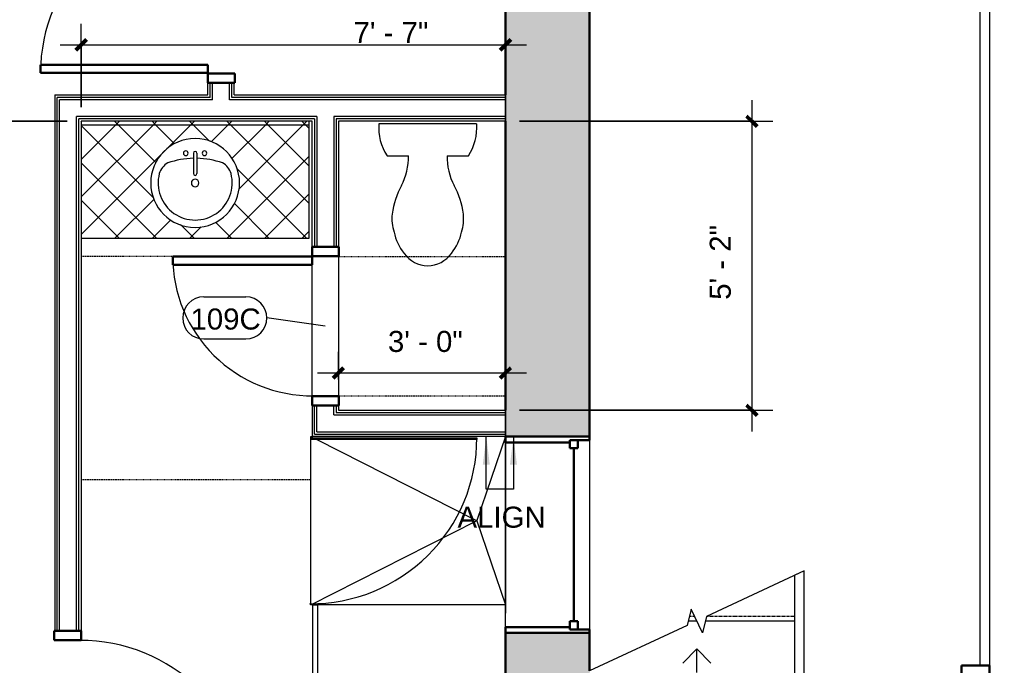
# Model space of a CAD drawing. Header units: inches. Extents: x -1287 to 1590, y -3558 to 989.
# Drawn here: x -876 to -668.5, y -723.2 to -584.9 of the extents above; entities that cross this region are included whole.
import ezdxf

# ---------------------------------------------------------------- set-up
doc = ezdxf.new("R2010")
doc.units = ezdxf.units.IN
doc.header["$MEASUREMENT"] = 0
doc.linetypes.add('Dash', pattern=[0.25, 0.125, -0.125])
doc.linetypes.add('Overhead 1_16_', pattern=[0.101562, 0.0625, -0.039062])
for name, color, linetype, lineweight in [('A-ANNO-DIMS', 211, 'Continuous', 9), ('A-ANNO-DIMS-48', 211, 'Continuous', 9), ('A-ANNO-NOTE', 131, 'Continuous', 9), ('A-COLS', 52, 'Continuous', 18), ('A-DOOR', 31, 'Continuous', 18), ('A-DOOR-FRAM', 31, 'Continuous', 30), ('A-DOOR-IDEN', 31, 'Continuous', 9), ('A-FLOR', 192, 'Continuous', 18), ('A-FLOR-HRAL', 11, 'Continuous', 18), ('A-GENM', 13, 'Continuous', 9), ('A-GLAZ', 151, 'Continuous', 18), ('A-GLAZ-CURT', 52, 'Continuous', 9), ('A-WALL', 113, 'Continuous', 18), ('A-WALL-PATT', 111, 'Continuous', 18), ('I-WALL', 2, 'Continuous', 18), ('P-SANR-FIXT', 6, 'Continuous', 9), ('Q-CASE', 31, 'Continuous', 9), ('S-STRS', 31, 'Continuous', 18), ('S-STRS-ANNO', 31, 'Continuous', 9), ('S-STRS-MBND', 31, 'Continuous', 18)]:
    doc.layers.add(name, color=color, linetype=linetype, lineweight=lineweight)
doc.styles.add('Swis721 Lt BT', font='swissl.ttf', dxfattribs={"height": 4.5})
doc.styles.add('Swis721 Lt BT_1', font='swissl.ttf', dxfattribs={"height": 0.09375})
doc.dimstyles.new('OTJ_-_3_32__Linear', dxfattribs={"dimscale": 12, "dimtxt": 4.748918, "dimasz": 0.1875, "dimexe": 0.375, "dimexo": 0.25, "dimgap": 0.25, "dimtad": 1, "dimdec": 1, "dimrnd": 0.5, "dimzin": 3, "dimdsep": 46, "dimlunit": 4, "dimtxsty": 'Swis721 Lt BT', "dimblk1": 'OBLIQUE', "dimblk2": 'OBLIQUE', "dimsah": 1, "dimcen": 0.09, "dimdle": 0.375, "dimazin": 0, "dimtfac": 1, "dimtdec": 4, "dimtix": 1, "dimtmove": 0, "dimatfit": 3, "dimfxl": 1, "dimtvp": 1, "dimtfill": 1, "dimfrac": 2, "dimtolj": 1, "dimtzin": 0, "dimarcsym": 2})
doc.dimstyles.new('OTJ_-_3_32__Linear__1_2__Tolerance', dxfattribs={"dimscale": 12, "dimtxt": 4.748918, "dimasz": 0.1875, "dimexe": 0.375, "dimexo": 0.25, "dimgap": 0.25, "dimtad": 1, "dimdec": 1, "dimrnd": 0.5, "dimzin": 3, "dimdsep": 46, "dimlunit": 4, "dimtxsty": 'Swis721 Lt BT', "dimblk1": 'OBLIQUE', "dimblk2": 'OBLIQUE', "dimsah": 1, "dimcen": 0.09, "dimdle": 0.375, "dimazin": 0, "dimtfac": 1, "dimtdec": 4, "dimtix": 1, "dimtmove": 0, "dimatfit": 3, "dimfxl": 1, "dimtvp": 1, "dimfrac": 2, "dimtolj": 1, "dimtzin": 0, "dimarcsym": 2})
doc.dimstyles.new('OTJ_-_3_32__Linear__1_2__Tolerance_1', dxfattribs={"dimscale": 12, "dimtxt": 4.748918, "dimasz": 0.1875, "dimexe": 0.375, "dimexo": 0.25, "dimgap": 0.25, "dimtad": 1, "dimdec": 1, "dimrnd": 0.5, "dimzin": 3, "dimdsep": 46, "dimlunit": 4, "dimtxsty": 'Swis721 Lt BT', "dimblk1": 'OBLIQUE', "dimblk2": 'OBLIQUE', "dimsah": 1, "dimcen": 0.09, "dimdle": 0.375, "dimazin": 0, "dimtfac": 1, "dimtdec": 4, "dimtix": 1, "dimtmove": 2, "dimatfit": 3, "dimfxl": 1, "dimtvp": 1, "dimfrac": 2, "dimtolj": 1, "dimtzin": 0, "dimarcsym": 2})
pattern_1 = [(45, (815.549, 606.719), (-4.006467, 4.006467), []), (135, (815.549, 606.719), (-4.006467, -4.006467), [])]

# ---------------------------------------------------------------- blocks, each defined once
blk = doc.blocks.new('Double Hung - balcony windows 3_ 6_-6827319-1st Floor Construction')
at = {"layer": 'A-GLAZ', "color": 8, "lineweight": 30}
for p, q in [((-21, 9), (-20.25, 9)), ((-20.25, 4.75), (-20.25, 9)), ((20.25, 4.75), (20.25, 9)), ((21, 9), (20.25, 9)), ((-20.25, 6.5), (-20.25, 4.75)), ((-20.25, 6.5), (-18.5, 6.5)), ((-18.5, 6.5), (-18.5, 4.75)), ((18.5, 6.5), (18.5, 4.75)), ((20.25, 6.5), (18.5, 6.5)), ((20.25, 6.5), (20.25, 4.75)), ((-20.25, 4.75), (-18.5, 4.75)), ((-20.25, 4.75), (-19.75, 4.75)), ((-19.75, -9), (-19.75, 4.75)), ((-18.5, 5.625), (18.5, 5.625)), ((20.25, 4.75), (18.5, 4.75)), ((19.75, 4.75), (20.25, 4.75)), ((19.75, 4.75), (19.75, -9)), ((-19.75, -9), (-21, -9)), ((19.75, -9), (21, -9))]:
    blk.add_line(p, q, dxfattribs=at)
blk = doc.blocks.new('Single Flush - D1 3_ X 8_-8250001-1st Floor Construction')
at = {"layer": 'A-DOOR', "lineweight": 30}
for p, q in [((16.15625, -2.8125), (17.90625, -2.8125)), ((16.15625, -38.625), (16.15625, -2.8125)), ((17.90625, -2.8125), (17.90625, -38.625)), ((17.90625, -38.625), (16.15625, -38.625))]:
    blk.add_line(p, q, dxfattribs=at)
at = {"layer": 'A-DOOR', "lineweight": 9}
blk.add_arc((17.90625, -2.8125), 35.8125, 179.5, 270, dxfattribs=at)
at = {"layer": 'A-DOOR-FRAM'}
for p, q in [((-20, 2.9375), (-20, -2.8125)), ((-20, 2.9375), (-18, 2.9375)), ((-18, 2.9375), (-18, -2.8125)), ((18.000004, 2.9375), (18.000004, -2.8125)), ((18.000004, 2.9375), (20.000004, 2.9375)), ((20.000004, 2.9375), (20.000004, -2.8125)), ((-20, -2.8125), (-18, -2.8125)), ((18.000004, -2.8125), (20.000004, -2.8125))]:
    blk.add_line(p, q, dxfattribs=at)
blk = doc.blocks.new('Single Flush - D2 3_ X 8_-8252890-1st Floor Construction')
at = {"layer": 'A-DOOR', "lineweight": 30}
for p, q in [((16.15625, 38.625), (16.15625, 2.8125)), ((17.90625, 38.625), (16.15625, 38.625)), ((17.90625, 2.8125), (17.90625, 38.625)), ((16.15625, 2.8125), (17.90625, 2.8125))]:
    blk.add_line(p, q, dxfattribs=at)
at = {"layer": 'A-DOOR', "lineweight": 9}
blk.add_arc((17.90625, 2.8125), 35.8125, 90, 180.5, dxfattribs=at)
at = {"layer": 'A-DOOR-FRAM'}
for p, q in [((-20, -2.9375), (-20, 2.8125)), ((-20, 2.8125), (-18, 2.8125)), ((-18, -2.9375), (-18, 2.8125)), ((18.000004, -2.9375), (18.000004, 2.8125)), ((18.000004, 2.8125), (20.000004, 2.8125)), ((20.000004, -2.9375), (20.000004, 2.8125)), ((-20, -2.9375), (-18, -2.9375)), ((18.000004, -2.9375), (20.000004, -2.9375))]:
    blk.add_line(p, q, dxfattribs=at)
blk = doc.blocks.new('Top Rail Type - Top Rail_Internal_-V18-1st Floor Construction')
at = {"layer": 'A-FLOR-HRAL', "lineweight": 9}
for p, q in [((-708.17, -702.93), (-710.17, -703.86)), ((-708.17, -768.63), (-708.17, -702.93)), ((-710.17, -768.63), (-710.17, -703.86)), ((-710.17, -768.63), (-708.17, -768.63))]:
    blk.add_line(p, q, dxfattribs=at)
blk = doc.blocks.new('CW-Single Glass Door - Type 1-7038964-1st Floor Construction')
at = {"layer": 'A-DOOR'}
for p, q in [((-17.75, 35.875), (-17.375, 35.875)), ((-17.75, 0.375), (-17.75, 35.875)), ((-17.375, 35.875), (-17.375, 0.375)), ((-17.375, 0.375), (-17.75, 0.375))]:
    blk.add_line(p, q, dxfattribs=at)
at = {"layer": 'A-DOOR', "lineweight": 9}
blk.add_arc((-17.75, 0.375), 35.5, 359.5, 90, dxfattribs=at)
blk = doc.blocks.new('System Panel - Glazed-7062502-1st Floor Construction')
at = {"layer": 'A-GLAZ-CURT', "lineweight": 18}
for p, q in [((-36.87, 1.75), (36.87, 1.75)), ((-36.87, 0.75), (-36.87, 1.75)), ((36.87, 0.75), (-36.87, 0.75)), ((36.87, 0.75), (36.87, 1.75))]:
    blk.add_line(p, q, dxfattribs=at)
blk = doc.blocks.new('P-Toilet-Floor-3D - Floor Mount-7330913-1st Floor Construction')
at = {"layer": 'P-SANR-FIXT'}
for p, q in [((10.46, -1.47), (-10.46, -1.47)), ((-8.7, -8.31), (-4.13, -8.31)), ((4.13, -8.31), (8.7, -8.31))]:
    blk.add_line(p, q, dxfattribs=at)
for centre, radius, start, end in [((0.69, -2.25), 11.19, 176.0012, 212.8527), ((-0.69, -2.25), 11.19, 327.1473, 3.9988), ((-17.85, -8.46), 13.72, 332.9997, 0.6089), ((17.85, -8.46), 13.72, 179.3911, 207.0003), ((9.41, -22.94), 17.16, 151.2397, 172.7867), ((-9.41, -22.94), 17.16, 7.2133, 28.7603), ((0.88, -21.86), 8.56, 172.7867, 198.8936), ((-0.88, -21.86), 8.56, 341.1064, 7.2133), ((2.68, -22.72), 10.08, 190.9157, 219.9319), ((-2.68, -22.72), 10.08, 320.0681, 349.0843), ((0.18, -25.42), 6.45, 215.8378, 268.4031), ((-0.18, -25.42), 6.45, 271.5969, 324.1622)]:
    blk.add_arc(centre, radius, start, end, dxfattribs=at)
blk = doc.blocks.new('Single Flush - D2 2_6_ X 8_-8253025-1st Floor Construction')
at = {"layer": 'A-DOOR', "lineweight": 30}
for p, q in [((13.16, 32.62), (13.16, 2.81)), ((14.91, 32.62), (13.16, 32.62)), ((14.91, 2.81), (14.91, 32.62)), ((13.16, 2.81), (14.91, 2.81))]:
    blk.add_line(p, q, dxfattribs=at)
at = {"layer": 'A-DOOR', "lineweight": 9}
blk.add_arc((14.91, 2.81), 29.81, 90, 180.5, dxfattribs=at)
at = {"layer": 'A-DOOR-FRAM'}
for p, q in [((-17, -2.94), (-17, 2.81)), ((-17, 2.81), (-15, 2.81)), ((-15, -2.94), (-15, 2.81)), ((15, -2.94), (15, 2.81)), ((15, 2.81), (17, 2.81)), ((17, -2.94), (17, 2.81)), ((-17, -2.94), (-15, -2.94)), ((15, -2.94), (17, -2.94))]:
    blk.add_line(p, q, dxfattribs=at)
at = {"layer": 'A-GENM', "linetype": 'Dash'}
for p, q in [((-32.91, 3.06), (-32.91, 52.21)), ((14.91, 2.81), (14.91, 52.21)), ((14.87, 2.81), (14.91, 2.81)), ((-14.91, -2.81), (-14.91, -38.56)), ((14.87, -2.81), (14.91, -2.81)), ((14.91, -2.81), (14.91, -38.56))]:
    blk.add_line(p, q, dxfattribs=at)
blk = doc.blocks.new('C-Counter Top - ADJ HEIGHT-V37-1st Floor Construction')
at = {"layer": 'Q-CASE'}
h = blk.add_hatch(dxfattribs=at)
h.set_pattern_fill('FP_14', color=256, style=0, pattern_type=2)
h.set_pattern_definition(pattern_1)
h.paths.add_polyline_path([(-47.26, -0.75), (1.51, -0.75), (1.51, 0), (-47.26, 0)], flags=0)
h = blk.add_hatch(dxfattribs=at)
h.set_pattern_fill('FP_14', color=256, style=0, pattern_type=2)
h.set_pattern_definition(pattern_1)
h.paths.add_polyline_path([(-47.26, -25), (1.51, -25), (1.51, -0.75), (-47.26, -0.75), (-47.26, -24.24)], flags=0)
h.paths.add_polyline_path([(-22.88, -22.7), (-24.99, -22.46), (-27, -21.76), (-28.8, -20.63), (-30.31, -19.12), (-31.44, -17.32), (-32.14, -15.32), (-32.38, -13.2), (-32.14, -11.09), (-31.44, -9.08), (-30.31, -7.28), (-28.8, -5.77), (-27, -4.64), (-24.99, -3.94), (-22.88, -3.7), (-20.76, -3.94), (-18.76, -4.64), (-16.96, -5.77), (-15.45, -7.28), (-14.32, -9.08), (-13.62, -11.09), (-13.38, -13.2), (-13.62, -15.32), (-14.32, -17.32), (-15.45, -19.12), (-16.96, -20.63), (-18.76, -21.76), (-20.76, -22.46)], flags=0)
for p, q in [((1.51, -0.75), (1.51, 0)), ((-47.26, -0.75), (1.51, -0.75)), ((1.51, -25), (1.51, -0.75)), ((-47.26, -25), (1.51, -25))]:
    blk.add_line(p, q, dxfattribs=at)
blk = doc.blocks.new('Sink Vanity-Round - 19_ x 19_-6996918-1st Floor Construction')
at = {"layer": 'P-SANR-FIXT'}
for p, q in [((3.43, -9.73), (3.43, -5.36)), ((4.18, -9.73), (4.18, -5.36))]:
    blk.add_line(p, q, dxfattribs=at)
for centre, radius, start, end in [((3.81, -3.35), 9.5, 90, 270), ((3.81, -3.35), 7.93, 345.3071, 194.6929), ((3.81, -3.35), 9.5, 270, 90), ((3.81, -3.35), 0.812, 0, 180), ((3.81, -3.35), 0.812, 180, 0), ((0.05, -4.11), 4.12, 197.8096, 239.2073), ((3.81, -5.36), 0.375, 0, 180), ((7.56, -4.11), 4.12, 300.7927, 342.1904), ((3.81, 9.17), 17.81, 250.7914, 268.7933), ((3.81, 9.17), 17.81, 271.2067, 289.2086), ((1.81, -9.73), 0.5, 0, 180), ((1.81, -9.73), 0.5, 180, 0), ((3.81, -9.73), 0.375, 180, 0), ((5.81, -9.73), 0.5, 0, 180), ((5.81, -9.73), 0.5, 180, 0)]:
    blk.add_arc(centre, radius, start, end, dxfattribs=at)
blk = doc.blocks.new('Shower Floor - Shower Floor-7572832-1st Floor Construction')
at = {"layer": 'P-SANR-FIXT'}
for p, q in [((18.09, 0), (18.09, -40.25)), ((-17.91, 0), (0.07, -6.12)), ((0.12, -6.12), (18.09, 0)), ((-17.28, -40.39), (0.07, -6.17)), ((0.09, -6.12), (0.07, -6.12)), ((0.09, -6.12), (0.07, -6.17)), ((0.12, -6.12), (0.07, -6.12)), ((0.07, -6.12), (0.07, -6.17)), ((0.07, -6.17), (0.12, -6.17)), ((0.09, -6.12), (0.12, -6.12)), ((0.09, -6.12), (0.12, -6.17)), ((0.12, -6.17), (0.12, -6.12)), ((18.09, -41.63), (0.12, -6.17)), ((-17.91, -41.63), (-17.66, -41.13)), ((-17.91, -41.63), (-17.91, -41.38)), ((18.09, -41.25), (18.09, -41.63)), ((-17.66, -41.63), (-17.91, -41.63)), ((18.09, -41.63), (-17.28, -41.63))]:
    blk.add_line(p, q, dxfattribs=at)
blk = doc.blocks.new('Top Rail Type - Top Rail_Internal_-8311756-1st Floor Construction')
at = {"layer": 'A-FLOR-HRAL', "lineweight": 9}
blk.add_line((-668.48, -549.19), (-668.48, -723.19), dxfattribs=at)
blk = doc.blocks.new('Top Rail Type - Top Rail_Internal_-V88-1st Floor Construction')
at = {"layer": 'A-FLOR-HRAL', "lineweight": 9}
blk.add_line((-668.48, -549.19), (-668.48, -723.19), dxfattribs=at)
blk = doc.blocks.new('Door Tag - Door Tag-41184-1st Floor Construction')
at = {"layer": 'A-DOOR-IDEN'}
for p, q in [((-0.09375, 0.09375), (0.09375, 0.09375)), ((-0.09375, -0.09375), (0.09375, -0.09375))]:
    blk.add_line(p, q, dxfattribs=at)
for centre, start, end in [((-0.09375, 0), 90, 270), ((0.09375, 0), 270, 90)]:
    blk.add_arc(centre, 0.09375, start, end, dxfattribs=at)
blk = doc.blocks.new('DIMBLOCK38-1st Floor Construction')
at = {"layer": 'A-ANNO-DIMS-48'}
for p, q in [((-807.79, -661.98), (-807.79, -656.07)), ((-772.04, -661.98), (-772.04, -656.07)), ((-812.29, -660.57), (-767.54, -660.57)), ((-807.79, -660.57), (-807.79, -661.98)), ((-772.04, -660.57), (-772.04, -661.98))]:
    blk.add_line(p, q, dxfattribs=at)
at = {"layer": 'A-ANNO-DIMS-48', "lineweight": 50}
for p, q in [((-807.79, -660.57), (-806.67, -659.45)), ((-772.04, -660.57), (-770.92, -659.45)), ((-807.79, -660.57), (-808.92, -661.7)), ((-772.04, -660.57), (-773.17, -661.7))]:
    blk.add_line(p, q, dxfattribs=at)
at = {"layer": 'A-ANNO-DIMS-48', "color": 0, "insert": (-797.19, -651.57), "char_height": 4.5, "width": 17.4579, "attachment_point": 1, "line_spacing_factor": 1.005062, "style": 'Swis721 Lt BT'}
blk.add_mtext('3\' - 0"', dxfattribs=at)
blk = doc.blocks.new('_Oblique')
at = {"color": 0, "linetype": 'ByBlock', "lineweight": -2}
blk.add_line((-0.5, -0.5), (0.5, 0.5), dxfattribs=at)
blk = doc.blocks.new('DIMBLOCK39-1st Floor Construction')
at = {"layer": 'A-ANNO-DIMS-48'}
for p, q in [((-862.81, -603.72), (-862.81, -585.88)), ((-772.04, -711.94), (-772.04, -585.88)), ((-867.31, -590.38), (-767.54, -590.38)), ((-862.81, -590.38), (-862.81, -603.72)), ((-772.04, -590.38), (-772.04, -711.94))]:
    blk.add_line(p, q, dxfattribs=at)
at = {"layer": 'A-ANNO-DIMS-48', "lineweight": 50}
for p, q in [((-862.81, -590.38), (-861.69, -589.25)), ((-772.04, -590.38), (-770.92, -589.25)), ((-862.81, -590.38), (-863.94, -591.5)), ((-772.04, -590.38), (-773.17, -591.5))]:
    blk.add_line(p, q, dxfattribs=at)
at = {"layer": 'A-ANNO-DIMS-48', "color": 0, "insert": (-804.55, -585.49), "char_height": 4.5, "width": 17.4579, "attachment_point": 1, "line_spacing_factor": 1.005062, "style": 'Swis721 Lt BT'}
blk.add_mtext('7\' - 7"', dxfattribs=at)
blk = doc.blocks.new('Align symbol - U shaped 2016 - symbol_align 01-7831498-1st Floor Construction')
at = {"layer": 'A-ANNO-NOTE'}
for points in [[(-0.0156, 0.125), (0.0156, 0.125), (0, 0)], [(0.1055, 0.125), (0.1367, 0.125), (0.1211, 0)]]:
    blk.add_hatch(color=256, dxfattribs=at).paths.add_polyline_path(points, flags=0)
for p, q in [((0, 0.2344), (0.1211, 0.2344)), ((0, 0), (0, 0.2344)), ((0.1211, 0.2344), (0.1211, 0))]:
    blk.add_line(p, q, dxfattribs=at)
at = {"layer": 'A-ANNO-NOTE', "insert": (0.2493, 0.3122), "char_height": 0.09375, "width": 0.4545, "attachment_point": 1, "rotation": 180, "style": 'Swis721 Lt BT_1'}
blk.add_mtext('ALIGN', dxfattribs=at)
blk = doc.blocks.new('DIMBLOCK52-1st Floor Construction')
at = {"layer": 'A-ANNO-DIMS-48'}
for p, q in [((-894.5, -602.22), (-894.5, -788.43)), ((-865.81, -606.72), (-899, -606.72)), ((-894.5, -606.72), (-865.81, -606.72)), ((-865.81, -783.93), (-899, -783.93)), ((-894.5, -783.93), (-865.81, -783.93))]:
    blk.add_line(p, q, dxfattribs=at)
at = {"layer": 'A-ANNO-DIMS-48', "lineweight": 50}
for p, q in [((-894.5, -606.72), (-895.63, -605.59)), ((-894.5, -606.72), (-893.38, -607.84)), ((-894.5, -783.93), (-895.63, -782.8)), ((-894.5, -783.93), (-893.38, -785.05))]:
    blk.add_line(p, q, dxfattribs=at)
at = {"layer": 'A-ANNO-DIMS-48', "color": 0, "insert": (-903.51, -704.26), "char_height": 4.5, "width": 21.438, "attachment_point": 1, "rotation": 90, "line_spacing_factor": 1.005062, "style": 'Swis721 Lt BT', "bg_fill": 3, "box_fill_scale": 1.25, "bg_fill_color": 256, "bg_fill_true_color": 13158600, "bg_fill_transparency": 0}
blk.add_mtext('14\' - 9"', dxfattribs=at)
blk = doc.blocks.new('DIMBLOCK53-1st Floor Construction')
at = {"layer": 'A-ANNO-DIMS-48'}
for p, q in [((-719.34, -602.22), (-719.34, -673.06)), ((-769.04, -606.72), (-714.84, -606.72)), ((-719.34, -606.72), (-769.04, -606.72)), ((-769.04, -668.56), (-714.84, -668.56)), ((-719.34, -668.56), (-769.04, -668.56))]:
    blk.add_line(p, q, dxfattribs=at)
at = {"layer": 'A-ANNO-DIMS-48', "lineweight": 50}
for p, q in [((-719.34, -606.72), (-720.46, -605.59)), ((-719.34, -606.72), (-718.21, -607.84)), ((-719.34, -668.56), (-720.46, -667.44)), ((-719.34, -668.56), (-718.21, -669.69))]:
    blk.add_line(p, q, dxfattribs=at)
at = {"layer": 'A-ANNO-DIMS-48', "color": 0, "insert": (-728.35, -644.91), "char_height": 4.5, "width": 17.4579, "attachment_point": 1, "rotation": 90, "line_spacing_factor": 1.005062, "style": 'Swis721 Lt BT', "bg_fill": 3, "box_fill_scale": 1.25, "bg_fill_color": 256, "bg_fill_true_color": 13158600, "bg_fill_transparency": 0}
blk.add_mtext('5\' - 2"', dxfattribs=at)

msp = doc.modelspace()

# ---------------------------------------------------------------- hatches: boundary and pattern name
at = {"layer": 'A-WALL-PATT'}
h = msp.add_hatch(color=250, dxfattribs=at)
h.paths.add_polyline_path([(-772.04, -1262.19), (-754.04, -1262.19), (-754.04, -1160.48), (-772.04, -1160.48), (-772.04, -1256.19)], flags=0)
h.paths.add_polyline_path([(-772.04, -1120.48), (-754.04, -1120.48), (-754.04, -1093.3), (-772.04, -1093.3), (-772.04, -1117.8)], flags=0)
h.paths.add_polyline_path([(-772.04, -1053.3), (-754.04, -1053.3), (-754.04, -1004.19), (-772.04, -1004.19), (-772.04, -1052.45)], flags=0)
h.paths.add_polyline_path([(-754.04, -962.19), (-754.04, -860.19), (-772.04, -860.19), (-772.04, -962.19)], flags=0)
h.paths.add_polyline_path([(-754.04, -818.19), (-754.04, -716.19), (-772.04, -716.19), (-772.04, -818.19)], flags=0)
h.paths.add_polyline_path([(-772.04, -674.19), (-754.04, -674.19), (-754.04, -571), (-772.04, -571), (-772.04, -673.69)], flags=0)
h.paths.add_polyline_path([(-772.04, -530.75), (-754.04, -530.75), (-754.04, -428.19), (-772.04, -428.19), (-772.04, -508.99)], flags=0)
h.paths.add_polyline_path([(-754.04, -386.19), (-754.04, -278.19), (-772.04, -278.19), (-772.04, -386.19)], flags=0)
h.paths.add_polyline_path([(-772.04, -236.19), (-754.04, -236.19), (-754.04, -128.75), (-772.04, -128.75), (-772.04, -226.52)], flags=0)
h.paths.add_polyline_path([(-772.04, -88.75), (-754.04, -88.75), (-754.04, 16.25), (-772.04, 16.25), (-772.04, -72.84)], flags=0)

# ---------------------------------------------------------------- linework, layer by layer
at = {"layer": 'A-COLS', "color": 8, "lineweight": 30}
for p, q in [((-674.48, -729.19), (-674.48, -723.19)), ((-674.48, -723.19), (-668.48, -723.19)), ((-668.48, -729.19), (-668.48, -723.19))]:
    msp.add_line(p, q, dxfattribs=at)
at = {"layer": 'A-DOOR-IDEN'}
msp.add_line((-810.61, -650.56), (-823.09, -648.79), dxfattribs=at)
at = {"layer": 'A-FLOR'}
msp.add_line((-670.48, -723.19), (-670.48, -549.19), dxfattribs=at)
at = {"layer": 'A-WALL', "color": 8, "lineweight": 30}
for p, q in [((-772.04, -601.09), (-772.04, -571)), ((-754.04, -674.19), (-754.04, -571)), ((-772.04, -668.56), (-772.04, -606.72)), ((-754.04, -674.19), (-772.04, -674.19)), ((-754.04, -716.19), (-772.04, -716.19)), ((-772.04, -716.19), (-772.04, -783.93)), ((-754.04, -716.19), (-754.04, -724.32))]:
    msp.add_line(p, q, dxfattribs=at)
at = {"layer": 'A-WALL'}
for p, q in [((-835.2, -601.59), (-835.2, -598.47)), ((-834.7, -602.09), (-834.7, -598.47)), ((-831.08, -602.09), (-831.08, -598.47)), ((-830.58, -601.59), (-830.58, -598.47)), ((-835.2, -601.59), (-867.94, -601.59)), ((-867.94, -715.72), (-867.94, -601.59)), ((-772.04, -601.59), (-830.58, -601.59)), ((-772.04, -606.72), (-772.04, -601.09)), ((-834.7, -602.09), (-867.44, -602.09)), ((-867.44, -715.72), (-867.44, -602.09)), ((-772.04, -602.09), (-831.08, -602.09)), ((-812.42, -605.72), (-863.81, -605.72)), ((-863.81, -715.72), (-863.81, -605.72)), ((-812.42, -605.72), (-812.42, -633.56)), ((-772.04, -605.72), (-808.79, -605.72)), ((-808.79, -605.72), (-808.79, -633.56)), ((-812.92, -606.22), (-863.31, -606.22)), ((-863.31, -715.72), (-863.31, -606.22)), ((-812.92, -606.22), (-812.92, -633.56)), ((-772.04, -606.22), (-808.29, -606.22)), ((-808.29, -606.22), (-808.29, -633.56)), ((-812.92, -673.69), (-812.92, -667.56)), ((-812.42, -673.19), (-812.42, -667.56)), ((-808.79, -669.56), (-808.79, -667.56)), ((-808.29, -667.56), (-808.29, -669.06)), ((-808.79, -669.56), (-772.04, -669.56)), ((-808.29, -669.06), (-772.04, -669.06)), ((-772.04, -668.56), (-772.04, -674.19)), ((-812.92, -673.69), (-772.04, -673.69)), ((-812.42, -673.19), (-772.04, -673.19))]:
    msp.add_line(p, q, dxfattribs=at)
at = {"layer": 'A-WALL', "lineweight": 9}
for p, q in [((-772.04, -716.19), (-772.04, -674.19)), ((-754.04, -674.19), (-754.04, -716.19))]:
    msp.add_line(p, q, dxfattribs=at)
at = {"layer": 'I-WALL'}
for p, q in [((-835.7, -601.09), (-835.7, -598.47)), ((-835.7, -598.47), (-830.08, -598.47)), ((-830.08, -601.09), (-830.08, -598.47)), ((-868.44, -601.09), (-835.7, -601.09)), ((-868.44, -601.09), (-868.44, -715.72)), ((-830.08, -601.09), (-772.04, -601.09)), ((-813.42, -606.72), (-862.81, -606.72)), ((-862.81, -606.72), (-862.81, -715.72)), ((-813.42, -633.56), (-813.42, -606.72)), ((-772.04, -606.72), (-807.79, -606.72)), ((-807.79, -606.72), (-807.79, -633.56)), ((-807.79, -633.56), (-813.42, -633.56)), ((-813.42, -667.56), (-813.42, -674.19)), ((-807.79, -667.56), (-813.42, -667.56)), ((-807.79, -667.56), (-807.79, -668.56)), ((-807.79, -668.56), (-772.04, -668.56)), ((-772.04, -674.19), (-813.42, -674.19)), ((-868.44, -715.72), (-862.81, -715.72))]:
    msp.add_line(p, q, dxfattribs=at)
at = {"layer": 'I-WALL', "lineweight": 9}
for p, q in [((-813.42, -667.56), (-813.42, -633.56)), ((-807.79, -633.56), (-807.79, -667.56))]:
    msp.add_line(p, q, dxfattribs=at)
at = {"layer": 'S-STRS', "lineweight": 9}
for p, q in [((-732.91, -713.63), (-731.11, -713.63)), ((-729.3, -713.63), (-710.17, -713.63))]:
    msp.add_line(p, q, dxfattribs=at)
at = {"layer": 'S-STRS', "linetype": 'Overhead 1_16_', "lineweight": 9}
for p, q in [((-732.67, -712.63), (-731.57, -712.63)), ((-728.96, -712.63), (-710.17, -712.63))]:
    msp.add_line(p, q, dxfattribs=at)
at = {"layer": 'S-STRS-ANNO'}
for p, q in [((-731.11, -719.63), (-734.11, -722.63)), ((-731.11, -724.63), (-731.11, -719.63)), ((-731.11, -719.63), (-728.11, -722.63))]:
    msp.add_line(p, q, dxfattribs=at)
at = {"layer": 'S-STRS-MBND', "lineweight": 9}
for p, q in [((-708.17, -702.93), (-729.07, -712.68)), ((-732.3, -711.08), (-733.15, -714.58)), ((-729.92, -716.18), (-732.3, -711.08)), ((-729.07, -712.68), (-729.92, -716.18)), ((-733.15, -714.58), (-754.04, -724.32))]:
    msp.add_line(p, q, dxfattribs=at)

# ---------------------------------------------------------------- block references
at = {"layer": 'A-ANNO-NOTE', "xscale": 48, "yscale": 48, "zscale": 48, "rotation": 180}
msp.add_blockref('Align symbol - U shaped 2016 - symbol_align 01-7831498-1st Floor Construction', (-770.34, -674.19), dxfattribs=at)
at = {"layer": 'A-DOOR'}
for name, p, rotation in [('Single Flush - D1 3_ X 8_-8250001-1st Floor Construction', (-832.89, -578.47), 269.9999999999999), ('Single Flush - D2 2_6_ X 8_-8253025-1st Floor Construction', (-810.61, -650.56), 89.99999999999986), ('CW-Single Glass Door - Type 1-7038964-1st Floor Construction', (-814.04, -692.19), 269.9999999999999), ('Single Flush - D2 3_ X 8_-8252890-1st Floor Construction', (-865.62, -735.72), 270.0000000000012)]:
    msp.add_blockref(name, p, dxfattribs=dict(at, rotation=rotation))
at = {"layer": 'A-DOOR-IDEN', "xscale": 47.99999999999997, "yscale": 47.99999999999997, "zscale": 47.99999999999997}
msp.add_blockref('Door Tag - Door Tag-41184-1st Floor Construction', (-832.09, -648.79), dxfattribs=at)
at = {"layer": 'A-FLOR-HRAL', "lineweight": 9}
for name in ['Top Rail Type - Top Rail_Internal_-8311756-1st Floor Construction', 'Top Rail Type - Top Rail_Internal_-V88-1st Floor Construction', 'Top Rail Type - Top Rail_Internal_-V18-1st Floor Construction']:
    msp.add_blockref(name, (0, 0), dxfattribs=at)
at = {"layer": 'A-GLAZ', "rotation": 269.9999999999999}
msp.add_blockref('Double Hung - balcony windows 3_ 6_-6827319-1st Floor Construction', (-763.04, -695.19), dxfattribs=at)
at = {"layer": 'A-GLAZ-CURT', "lineweight": 18, "rotation": 269.9999999999999}
msp.add_blockref('System Panel - Glazed-7062502-1st Floor Construction', (-814.04, -747.06), dxfattribs=at)
at = {"layer": 'P-SANR-FIXT'}
msp.add_blockref('P-Toilet-Floor-3D - Floor Mount-7330913-1st Floor Construction', (-788.67, -605.78), dxfattribs=at)
for name, p, rotation in [('Sink Vanity-Round - 19_ x 19_-6996918-1st Floor Construction', (-834.62, -623.27), 180), ('Shower Floor - Shower Floor-7572832-1st Floor Construction', (-772.04, -692.09), 269.9999999999993)]:
    msp.add_blockref(name, p, dxfattribs=dict(at, rotation=rotation))
at = {"layer": 'Q-CASE'}
msp.add_blockref('C-Counter Top - ADJ HEIGHT-V37-1st Floor Construction', (-815.55, -606.72), dxfattribs=at)

# ---------------------------------------------------------------- texts
at = {"layer": 'A-DOOR-IDEN', "insert": (-839.43, -646.78), "char_height": 4.5, "width": 17.574, "attachment_point": 1, "style": 'Swis721 Lt BT'}
msp.add_mtext('109C', dxfattribs=at)

# ---------------------------------------------------------------- dimensions: what is measured, and where the dimension line sits
at = {"layer": 'A-ANNO-DIMS'}
dim = msp.add_linear_dim(base=(-772.04, -590.38), p1=(-862.81, -606.72), p2=(-772.04, -714.94), dimstyle='OTJ_-_3_32__Linear__1_2__Tolerance_1', override={"dimpost": '<>', "dimfxl": 141.243251}, dxfattribs=at)
dim.commit()
dim.dimension.update_dxf_attribs({"geometry": 'DIMBLOCK39-1st Floor Construction', "text_midpoint": (-795.82, -588.49), "dimtype": 160})
dim = msp.add_linear_dim(base=(-772.04339413, -660.57408883), p1=(-807.79339413, -658.98309858), p2=(-772.04339413, -658.98309858), dimstyle='OTJ_-_3_32__Linear__1_2__Tolerance', override={"dimpost": '<>', "dimfxl": 35.75}, dxfattribs=at)
dim.commit()
dim.dimension.update_dxf_attribs({"geometry": 'DIMBLOCK38-1st Floor Construction', "text_midpoint": (-789.91839413, -655.26146154)})

# ---------------------------------------------------------------- next in the draw order: dimensions: what is measured, and where the dimension line sits
for base, p1, p2, override, picture, middle in [((-894.5, -783.93), (-862.81, -606.72), (-862.81, -783.93), {"dimpost": '<>', "dimfxl": 177.208088}, 'DIMBLOCK52-1st Floor Construction', (-899.81, -695.32)), ((-719.34, -668.56), (-772.04, -606.72), (-772.04, -668.56), {"dimpost": '<>', "dimfxl": 61.84135}, 'DIMBLOCK53-1st Floor Construction', (-724.65, -637.64))]:
    dim = msp.add_linear_dim(base=base, p1=p1, p2=p2, angle=90, dimstyle='OTJ_-_3_32__Linear', override=override, dxfattribs=at)
    dim.commit()
    dim.dimension.update_dxf_attribs({"geometry": picture, "text_midpoint": middle})

doc.saveas('drawing.dxf')
